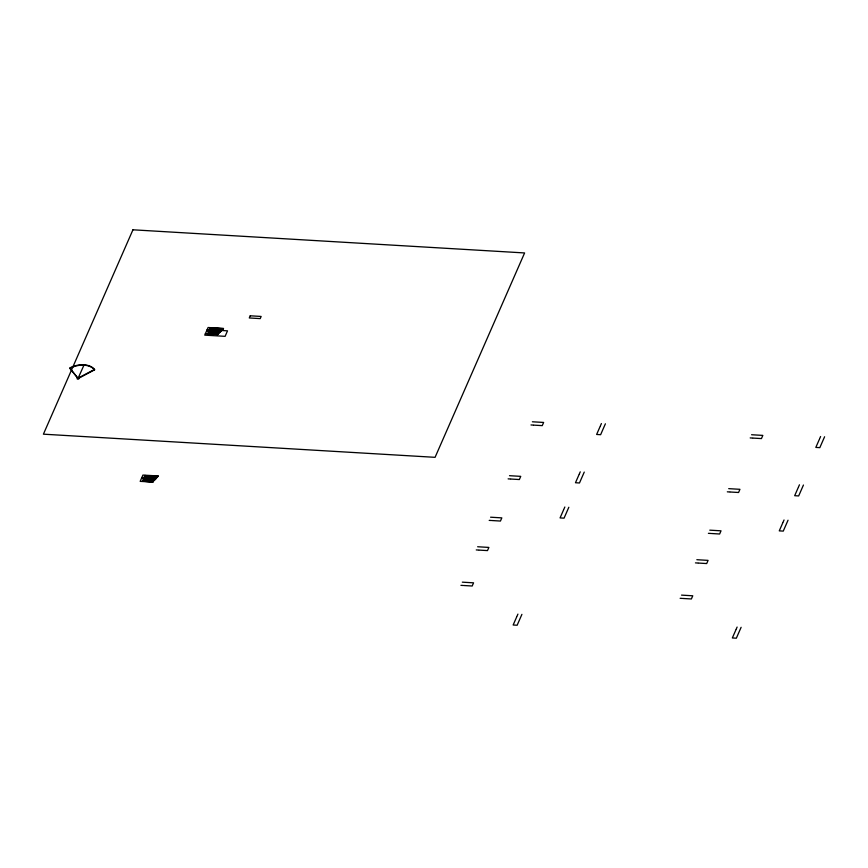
<?xml version="1.0" encoding="UTF-8"?>
<svg xmlns="http://www.w3.org/2000/svg" width="868" height="868" viewBox="0 0 868 868"><rect width="100%" height="100%" fill="white"/><g stroke="black" fill="none" stroke-linecap="round" stroke-linejoin="round"><path stroke-width="1.3" d="M77.36 377.808L78.12 377.851L77.078 378.795L77.827 378.839L83.957 365.157M78.413 378.047L78.066 378.849L78.814 378.893C80.236 377.504 77.111 377.96 79.162 378.101M79.107 377.906L78.25 378.101M144.598 478.778L144.934 478.029M144.262 480.97L145.054 479.169M145.694 477.715L146.475 475.903M209.774 331.218L210.099 330.469M209.438 333.41L210.219 331.609M210.859 330.155L211.651 328.343M146.909 481.132L147.701 479.331M148.341 477.867L149.122 476.065M212.085 333.572L212.866 331.771M213.506 330.307L214.298 328.505M147.788 481.187L148.58 479.386M149.22 477.921L150.012 476.12M212.964 333.627L213.756 331.815M214.396 330.361L215.188 328.56M148.678 481.23L149.459 479.429M150.099 477.975L150.891 476.174M213.843 333.67L214.635 331.869M215.275 330.415L216.067 328.603M149.556 481.284L150.348 479.483M150.989 478.029L151.77 476.217M214.732 333.724L215.514 331.923M216.154 330.458L216.946 328.657M150.435 481.339L151.227 479.537M151.867 478.073L152.659 476.272M215.611 333.779L216.403 331.977M217.043 330.513L217.835 328.712M151.325 481.393L152.106 479.592M152.746 478.127L153.538 476.326M216.49 333.833L217.282 332.032M217.922 330.567L218.714 328.766M152.204 481.447L152.996 479.646M153.636 478.181L154.417 476.38M217.38 333.887L218.161 332.075M218.801 330.621L219.593 328.82M153.083 481.501L153.875 479.689M154.515 478.235L155.307 476.434M218.259 333.93L219.051 332.129M219.691 330.675L220.472 328.863M155.394 478.29L156.186 476.478M219.843 332.379L209.72 331.348M220.57 330.719L221.362 328.918M156.37 478.138L157.065 476.532M221.535 330.578L222.241 328.972M516.677 616.953L513.151 625.003L517.144 625.242L521.918 614.349M516.905 616.443L517.925 614.11M563.592 509.863L560.066 517.914L564.059 518.153L568.833 507.259M563.82 509.342L564.84 507.02M578.999 474.698L575.473 482.738L579.477 482.977L584.251 472.084M579.227 474.178L580.247 471.845M600.157 426.416L596.631 434.456L600.623 434.694L605.397 423.801M600.385 425.895L601.405 423.562M735.88 629.908L732.342 637.958L736.346 638.197L741.12 627.304M736.097 629.398L737.116 627.065M782.795 522.818L779.269 530.869L783.261 531.107L788.035 520.214M783.023 522.297L784.043 519.975M798.202 487.653L794.676 495.693L798.668 495.932L803.442 485.038M798.43 487.132L799.45 484.8M819.359 439.371L815.822 447.411L819.826 447.649L824.6 436.756M819.576 438.85L820.596 436.517M152.638 482.098L158.399 475.979L142.927 475.067L141.593 478.105L155.676 478.865M210.164 330.339L221.362 330.773M208.732 333.605L218.378 333.941M144.989 477.899L156.186 478.333M143.556 481.165L153.202 481.501M223.336 328.668L209.828 328.006L223.206 328.798M223.011 329.015L211.152 328.093M209.329 329.135L221.297 329.84M207.159 329.645L227.514 330.838L225.105 336.339L204.75 335.146L208.103 327.507L223.575 328.419L217.814 334.538L205.336 333.8M221.156 330.99L208.776 330.393L221.036 331.12M206.768 330.545L220.852 331.305M206.671 330.762L210.143 330.968M210.11 331.034L220.526 331.652M220.353 331.836L208.396 331.272L220.222 331.977M207.897 332.401L218.313 333.008M218.172 334.158L207.343 333.659L218.052 334.288M217.868 334.484L208.667 333.735M77.426 377.992L78.12 377.851M532.388 421.783L543.628 422.445L542.24 425.624L533.928 425.136M751.58 434.738L762.831 435.4L761.442 438.579L753.131 438.09M530.988 424.962L533.397 425.103M750.191 437.917L752.599 438.058M509.505 475.697L520.746 476.358L519.357 479.537L511.057 479.049M728.708 488.651L739.948 489.313L738.56 492.492L730.248 492.004M508.116 478.876L510.514 479.017M727.319 491.83L729.717 491.972M158.16 476.228L144.652 475.566L158.041 476.358M157.835 476.575L145.976 475.653M144.153 476.695L156.131 477.4M155.98 478.55L143.611 477.953L155.86 478.68M144.967 478.528L141.495 478.333L140.171 481.371L152.692 482.044M144.945 478.594L155.35 479.212M155.177 479.407L143.22 478.832L155.057 479.537M154.851 479.754L144.544 478.908M142.732 479.961L153.148 480.579M152.996 481.718L142.178 481.219L152.876 481.849M490.583 517.209L501.834 517.87L500.435 521.05L492.134 520.55M709.785 530.164L721.026 530.825L719.637 534.004L711.337 533.505M489.194 520.377L491.603 520.518M708.396 533.332L710.794 533.473M477.639 546.753L488.879 547.426L487.49 550.594L479.179 550.106M696.841 559.708L708.082 560.381L706.693 563.549L698.382 563.061M476.25 549.932L478.648 550.073M695.452 562.887L697.85 563.028M462.319 582.168L473.57 582.829L472.181 586.009L463.87 585.52M681.521 595.122L692.772 595.784L691.373 598.963L683.073 598.475M460.93 585.347L463.338 585.488M680.132 598.302L682.541 598.443M132.945 229.803L43.411 434.174L435.074 457.327L524.608 252.946L132.945 229.803M250.223 315.8L249.279 317.959L260.205 318.61L261.149 316.451L250.223 315.8M94.493 369.442L77.946 378.198L69.722 367.978A19.02 12.673 -18.6 0 1 94.493 369.442M94.623 369.822L78.077 378.578L69.852 368.358A19.02 12.673 -18.6 0 1 94.623 369.822"/></g></svg>
